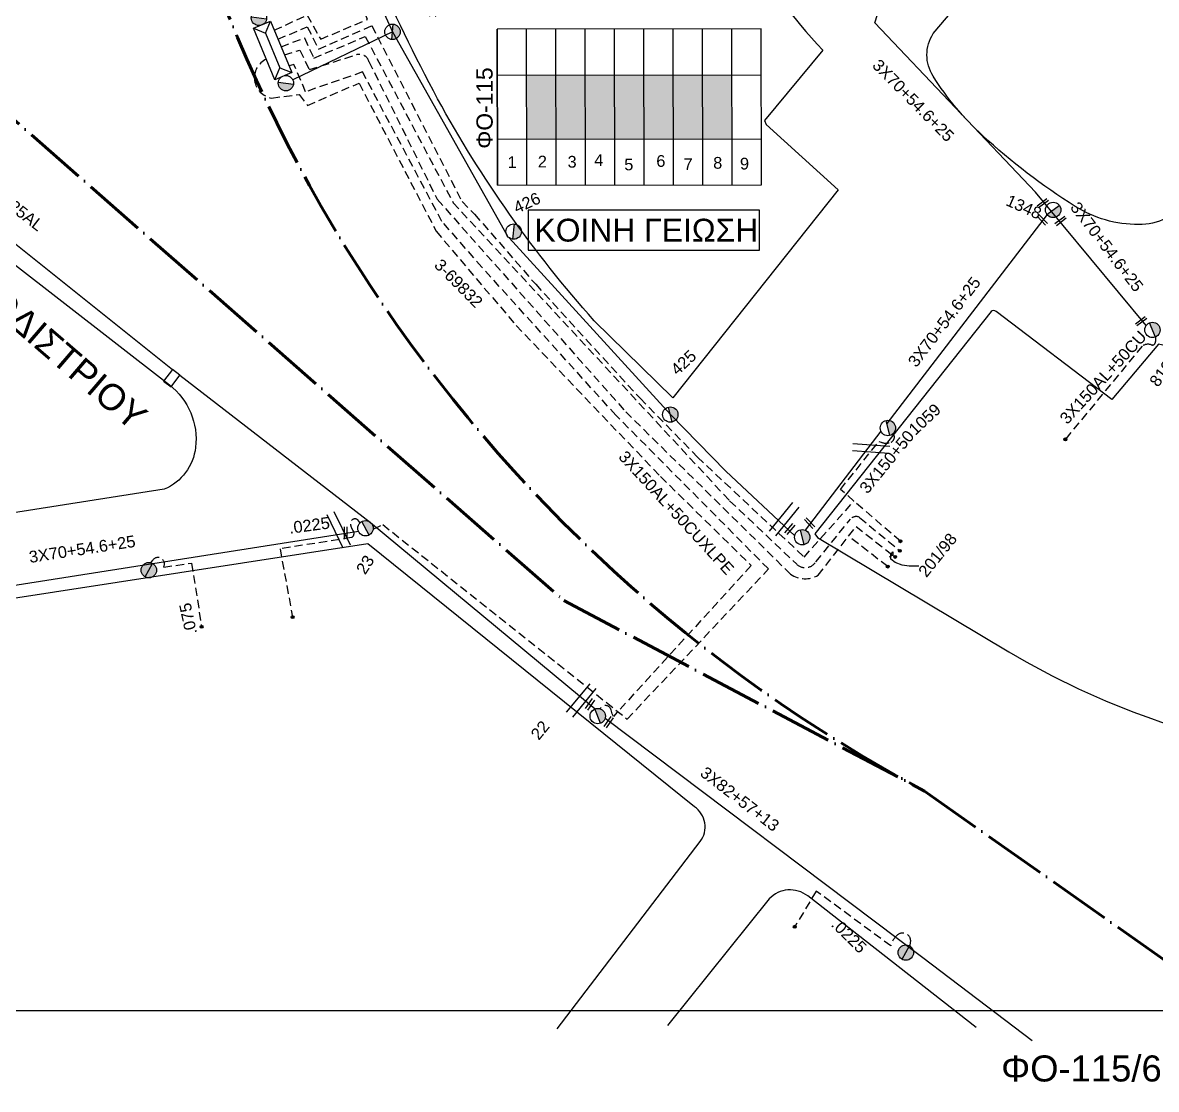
# Model space of a CAD drawing. Header units: millimetres. Extents: x 918 to 3138, y 719 to 1759.
# Drawn here: x 1130.3 to 1304.3, y 731.5 to 895.1 of the extents above; entities that cross this region are included whole.
import ezdxf
from ezdxf.enums import TextEntityAlignment as Align

# ---------------------------------------------------------------- set-up
doc = ezdxf.new("R2010")
doc.units = ezdxf.units.MM
doc.header["$LTSCALE"] = 0.5
doc.linetypes.add('ACAD_ISO04W100', pattern=[30, 24, -3, 0, -3])
doc.linetypes.add('DASHED', pattern=[19.05, 12.7, -6.35])
for name, color, linetype in [('Άγνωστα', 7, 'Continuous'), ('Ασφαλειοκιβώτια Χ.Τ 9 αναχωρήσεων', 7, 'Continuous'), ('Επιγραφές - Σχήματα', 7, 'Continuous'), ('Καλώδια ΧΤ   3x150AL+50CU', 7, 'DASHED'), ('Μηχανική τομή', 7, 'Continuous'), ('Στύλος Ξύλινος', 7, 'Continuous'), ('Στύλος Ξύλινος @ 1', 7, 'Continuous'), ('Στύλος ΦΜ', 7, 'Continuous'), ('Στύλος ΦΜ @ 1', 7, 'Continuous'), ('Συνδέσεις', 7, 'Continuous'), ('Συνεστραμμένα ΧΤ   3x70+54.6+25 AL', 7, 'SYN_LINE'), ('Τομή', 7, 'Continuous'), ('Υποσταθμός εναέριος 2 στύλων', 7, 'Continuous'), ('Υποσταθμός πόλεως', 7, 'Continuous'), ('Υπόβαθρο ΔΕΗ', 7, 'Continuous'), ('Υπόγεια καλώδια Παροχών ΧΤ   .0225', 7, 'DASHED'), ('Υπόγεια καλώδια Παροχών ΧΤ   .075', 7, 'DASHED')]:
    doc.layers.add(name, color=color, linetype=linetype)
doc.styles.add('arial', font='ARIAL.TTF')
doc.styles.get("Standard").update_dxf_attribs({"font": 'ARIAL.TTF'})
doc.linetypes.add('SYN_LINE', pattern='A,0.5,-0.0001,["/\\/\\/\\/",Standard,S=0.1,R=0,X=0,Y=-0.05],-0.25', length=0.7501)

# ---------------------------------------------------------------- blocks, each defined once
blk = doc.blocks.new('ΑΣΦΑΛΕΙΟΚΙΒΩΤΙΟ ΥΠΟΣΤΑΘΜΟΥ 9 ΑΝΑΧΩΡΗΣΕΩΝ')
at = {"layer": 'Ασφαλειοκιβώτια Χ.Τ 9 αναχωρήσεων', "ltscale": 40}
for p, q in [((-23.8, 40.36), (24.02, 40.36)), ((-9.72, 40.36), (-9.72, -40.64)), ((9.94, 40.36), (9.94, -40.64)), ((-23.8, 31.36), (24.02, 31.36)), ((-23.8, 22.36), (24.02, 22.36)), ((-23.8, 13.36), (24.02, 13.36)), ((-23.8, 4.36), (24.02, 4.36)), ((-23.8, -4.64), (24.02, -4.64)), ((-23.8, -13.64), (24.02, -13.64)), ((-23.8, -22.64), (24.02, -22.64)), ((-23.8, -31.64), (24.02, -31.64))]:
    blk.add_line(p, q, dxfattribs=at)
at = {"layer": 'Ασφαλειοκιβώτια Χ.Τ 9 αναχωρήσεων'}
blk.add_lwpolyline([(-23.8, -40.64), (24.02, -40.64), (24.02, 40.36), (-23.8, 40.36)], close=True, dxfattribs=at)
for s, p in [('1', (-18.54, 37.25)), ('2', (-18.39, 27.98)), ('3', (-18.45, 18.85)), ('4', (-17.96, 10.67)), ('5', (-19.3, 1.44)), ('6', (-18.25, -8.4)), ('7', (-19.23, -16.79)), ('8', (-18.84, -25.86)), ('9', (-19.09, -34.08))]:
    blk.add_text(s, height=3.6, rotation=270, dxfattribs=at).set_placement(p)
at = {"layer": 'Ασφαλειοκιβώτια Χ.Τ 9 αναχωρήσεων', "ltscale": 40}
for tag, height, p in [('ΟΝΟΜΑ', 5, (-0.16, 44.31)), ('ΚΕΙΜΕΝΟ 1', 2, (17.06, 35.59)), ('ΚΕΙΜΕΝΟ 2', 2, (17.06, 26.88)), ('ΚΕΙΜΕΝΟ 3', 2, (17.06, 17.69)), ('ΚΕΙΜΕΝΟ 4', 2, (17.06, 8.71)), ('ΚΕΙΜΕΝΟ 5', 2, (17.06, -0.13)), ('ΚΕΙΜΕΝΟ 6', 2, (17.06, -9.05)), ('ΚΕΙΜΕΝΟ 7', 2, (17.06, -18.13)), ('ΚΕΙΜΕΝΟ 8', 2, (17.06, -26.85)), ('ΚΕΙΜΕΝΟ 9', 2, (17.06, -35.99)), ('ΣΧ', 2, (-0.1, -42.64))]:
    blk.add_attdef(tag, text='', height=height, dxfattribs=at).set_placement(p, align=Align.MIDDLE_CENTER)
blk = doc.blocks.new('ΜΗΧΑΝΙΚΗ ΤΟΜΗ')
at = {"layer": 'Μηχανική τομή', "ltscale": 40}
for p, q in [((-1.89, 0.78), (1.89, 0.78)), ((1.89, 0), (-1.89, 0))]:
    blk.add_line(p, q, dxfattribs=at)
blk = doc.blocks.new('ΥΠΑΡΧΩΝ ΤΣΙΜΕΝΤΕΝΙΟΣ ΣΤΥΛΟΣ')
at = {"layer": 'Στύλος ΦΜ'}
blk.add_hatch(color=7, dxfattribs=at).paths.add_polyline_path([(-1.29, -2.28, 0.574793), (2.62, 0, 0.268822), (1.3, 2.27)])
at = {"layer": 'Στύλος ΦΜ', "color": 7}
blk.add_line((-1.29, -2.28), (1.3, 2.27), dxfattribs=at)
blk.add_circle((0, 0), 2.62, dxfattribs=at)
at = {"layer": 'Στύλος ΦΜ', "flags": 4}
for tag, p in [('ΑΡΙΘΜΟΣ', (-4.68, 8.05)), ('ΤΥΠΟΣ', (-4.91, 3.03))]:
    blk.add_attdef(tag, p, '', height=4, dxfattribs=at)
blk = doc.blocks.new('ΤΟΜΗ')
at = {"layer": 'Τομή', "ltscale": 40}
for p, q in [((-5.68, 0), (5.68, 0)), ((5.68, -2.33), (-5.68, -2.33))]:
    blk.add_line(p, q, dxfattribs=at)
blk = doc.blocks.new('ΥΠΑΡΧΩΝ ΞΥΛΙΝΟΣ ΣΤΥΛΟΣ')
at = {"layer": 'Στύλος Ξύλινος'}
h = blk.add_hatch(color=7, dxfattribs=at)
h.paths.add_polyline_path([(-2.62, 0, 0.270008), (-1.29, -2.28), (1.3, 2.27, 0.576266)])
h.paths.add_polyline_path([(-1.29, -2.28, 0.574793), (2.62, 0, 0.268822), (1.3, 2.27)])
at = {"layer": 'Στύλος Ξύλινος', "color": 7}
blk.add_line((-1.29, -2.28), (1.3, 2.27), dxfattribs=at)
blk.add_circle((0, 0), 2.62, dxfattribs=at)
at = {"layer": 'Στύλος Ξύλινος', "flags": 4}
for tag, p in [('ΑΡΙΘΜΟΣ', (-4.91, 8.6)), ('ΤΥΠΟΣ', (-4.85, 3.39))]:
    blk.add_attdef(tag, p, '', height=4, dxfattribs=at)
blk = doc.blocks.new('ΥΠΟΣΤΑΘΜΟΣ ΕΝΑΕΡΙΟΣ ΕΠΙ 2 ΣΤΥΛΩΝ')
at = {"layer": 'Υποσταθμός εναέριος 2 στύλων', "linetype": 'Continuous'}
for points in [[(-11.97, -2.11, 0.574793), (-8.45, -0.07, 0.268822), (-9.64, 1.98)], [(9.68, -2.15, 0.574793), (13.19, -0.1, 0.268822), (12.01, 1.95)]]:
    blk.add_hatch(color=256, dxfattribs=at).paths.add_polyline_path(points)
for p, q in [((-11.97, -2.11), (-9.64, 1.98)), ((9.68, -2.15), (12.01, 1.95))]:
    blk.add_line(p, q, dxfattribs=at)
for centre in [(-10.81, -0.07), (10.84, -0.1)]:
    blk.add_circle(centre, 2.36, dxfattribs=at)
at = {"layer": 'Υποσταθμός πόλεως', "linetype": 'Continuous', "ltscale": 40}
blk.add_lwpolyline([(-8.57, 2.82), (8.57, 2.82), (8.57, -2.82), (-8.57, -2.82)], close=True, dxfattribs=at)
for points in [[(-5.75, 0), (-8.57, 2.82)], [(-8.57, -2.82), (-5.75, 0)], [(-5.75, 0), (5.75, 0)], [(5.75, 0), (8.57, 2.82)], [(8.57, -2.82), (5.75, 0)]]:
    blk.add_lwpolyline(points, dxfattribs=at)
at = {"layer": 'Υποσταθμός εναέριος 2 στύλων', "ltscale": 40, "flags": 1}
for tag, p in [('ΜΕΤΑΣΧΗΜΑΤΙΣΜΟΣ', (14.09, 2.51)), ('ΙΣΧΥΣ', (14.07, -0.28)), ('ΑΡΙΘΜΟΣ', (14.19, -3))]:
    blk.add_attdef(tag, p, '', height=1.8, dxfattribs=at)
blk = doc.blocks.new('_ΣΥΝΔΕΣΗ')
at = {"layer": 'Συνδέσεις', "linetype": 'SYN_LINE', "ltscale": 40}
blk.add_hatch(color=256, dxfattribs=at).paths.add_polyline_path([(0.5, -0.01, 1), (-0.5, -0.01, 1)])
at = {"layer": 'Συνδέσεις'}
blk.add_circle((0, -0.01), 0.5, dxfattribs=at)

msp = doc.modelspace()

# ---------------------------------------------------------------- hatches: boundary and pattern name
at = {"layer": 'Ασφαλειοκιβώτια Χ.Τ 9 αναχωρήσεων', "ltscale": 40}
for color, points in [(6, [(1207.62, 887.08), (1207.63, 877.25), (1212.13, 877.26), (1212.12, 887.09)]), (27, [(1212.12, 887.09), (1212.13, 877.26), (1216.63, 877.27), (1216.62, 887.09)]), (133, [(1216.62, 887.09), (1216.63, 877.27), (1221.13, 877.27), (1221.12, 887.1)]), (1, [(1221.12, 887.1), (1221.13, 877.27), (1225.63, 877.28), (1225.62, 887.1)]), (5, [(1225.62, 887.1), (1225.63, 877.28), (1230.13, 877.28), (1230.12, 887.11)]), (30, [(1230.12, 887.11), (1230.13, 877.28), (1234.63, 877.29), (1234.62, 887.11)]), (173, [(1234.62, 887.11), (1234.63, 877.29), (1239.13, 877.29), (1239.12, 887.12)])]:
    msp.add_hatch(color=color, dxfattribs=at).paths.add_polyline_path(points)

# ---------------------------------------------------------------- linework, layer by layer
at = {"layer": 'Άγνωστα', "color": 173, "linetype": 'DASHED', "ltscale": 0.2}
msp.add_lwpolyline([(1168.88, 893.96), (1173.92, 896.3), (1176.01, 892.59), (1183.17, 895.62), (1175.53, 916.66)], dxfattribs=at)
at = {"layer": 'Άγνωστα', "color": 1, "linetype": 'DASHED', "ltscale": 0.2}
msp.add_lwpolyline([(1169.45, 892.6), (1173.95, 894.49), (1175.69, 891.06), (1183.85, 894.67), (1197.71, 867.68), (1199.62, 865.75), (1209.01, 854.99), (1225.02, 837.51), (1233.84, 828.49), (1250.2, 813.16), (1257.86, 821.74)], dxfattribs=at)
at = {"layer": 'Άγνωστα', "color": 27, "linetype": 'DASHED', "ltscale": 0.2}
msp.add_lwpolyline([(1169.93, 891.44), (1173.51, 892.8), (1174.95, 889.7), (1182.86, 892.99), (1196.35, 867.49), (1238.78, 821.77), (1249.07, 812.05, 0.472796), (1252.01, 812.42), (1257.31, 818.95, -0.362567), (1258.73, 819.22), (1264.89, 814.11)], format="xyb", dxfattribs=at)
at = {"layer": 'Άγνωστα', "color": 30, "linetype": 'DASHED', "ltscale": 0.2}
msp.add_lwpolyline([(1170.43, 890.22), (1172.81, 890.92), (1174.28, 887.93), (1181.49, 890.2, -0.420361), (1183.42, 889.17), (1193.89, 868.03), (1222.83, 835.44), (1248.13, 810.51)], format="xyb", dxfattribs=at)
at = {"layer": 'Άγνωστα', "color": 5, "linetype": 'DASHED', "ltscale": 0.2}
msp.add_lwpolyline([(1167.67, 889.53, 0.738693), (1168.48, 883.57), (1172.69, 884.11), (1173.99, 882.44), (1181.9, 885.86), (1193.73, 863.14), (1206.02, 848.65), (1228.17, 825.5), (1242.09, 811.84), (1220.95, 788.71), (1220.77, 789.12), (1220.57, 789.72, 0.682592), (1218.89, 789.87)], format="xyb", dxfattribs=at)
at = {"layer": 'Άγνωστα', "color": 133, "linetype": 'DASHED', "ltscale": 0.2}
msp.add_lwpolyline([(1184.07, 817.45), (1185.53, 818.13), (1223.07, 788.3), (1244.74, 811.32), (1221.32, 834.9), (1200.76, 857.61), (1194.62, 864.65), (1182.43, 887.57), (1173.7, 884.53), (1171.87, 888.73), (1171.15, 888.49)], dxfattribs=at)
at = {"layer": 'Άγνωστα', "color": 1, "linetype": 'DASHED', "ltscale": 0.2}
msp.add_lwpolyline([(1264.99, 815.57), (1257.86, 821.74), (1255.79, 823.53), (1261.69, 830.9), (1262.02, 830.77, 0.199276), (1263.55, 830.78, 0.502133), (1263.87, 832.09, 1.061964)], format="xyb", dxfattribs=at)
at = {"layer": 'Άγνωστα', "color": 30, "linetype": 'DASHED', "ltscale": 0.2}
for points in [[(1252.36, 810.36), (1258.18, 817.84), (1264.18, 813.17)], [(1263.04, 811.68), (1257.03, 816.36)]]:
    msp.add_lwpolyline(points, dxfattribs=at)
at = {"layer": 'Άγνωστα', "color": 5, "ltscale": 40}
msp.add_lwpolyline([(1219.67, 788.44), (1268.45, 751.72), (1285.19, 738.98)], dxfattribs=at)
at = {"layer": 'Άγνωστα', "color": 30, "linetype": 'DASHED', "ltscale": 0.2}
msp.add_arc((1250.37, 813.81), 3.99, 235.9676, 299.9928, dxfattribs=at)
at = {"layer": 'Επιγραφές - Σχήματα'}
msp.add_lwpolyline([(936.87, 1745.25), (2965.33, 1745.25), (2965.33, 743.52), (936.87, 743.52)], close=True, dxfattribs=at)
at = {"layer": 'Επιγραφές - Σχήματα', "color": 1, "linetype": 'ACAD_ISO04W100', "lineweight": 60, "ltscale": 0.8}
for points in [[(945.01, 1012.16), (1104.28, 901.8), (1213.31, 806.49), (1268.68, 777.26)], [(1268.68, 777.26), (1323.78, 738.45)]]:
    msp.add_lwpolyline(points, dxfattribs=at)
at = {"layer": 'Επιγραφές - Σχήματα', "color": 190}
msp.add_lwpolyline([(1207.87, 860.22), (1243.38, 860.22), (1243.38, 866.39), (1207.87, 866.39)], close=True, dxfattribs=at)
at = {"layer": 'Επιγραφές - Σχήματα', "ltscale": 20}
msp.add_lwpolyline([(1153.26, 841.94), (1151.89, 840.15), (1153.05, 839.27), (1154.41, 841.06)], close=True, dxfattribs=at)
at = {"layer": 'Επιγραφές - Σχήματα', "ltscale": 0.2}
msp.add_lwpolyline([(1267.81, 811.77), (1266.34, 811.73), (1265.26, 811.9), (1264.19, 812.33), (1263.54, 812.85), (1263.54, 813.54), (1263.8, 813.93), (1263.84, 813.75), (1263.84, 813.41), (1263.71, 813.37), (1263.28, 813.11)], dxfattribs=at)
at = {"layer": 'Επιγραφές - Σχήματα', "color": 1, "linetype": 'ACAD_ISO04W100', "lineweight": 60, "ltscale": 0.8}
msp.add_arc((1378.95, 983.71), 234.05, 184.9566, 241.8922, dxfattribs=at)
at = {"layer": 'Καλώδια ΧΤ   3x150AL+50CU', "color": 5, "ltscale": 0.2}
msp.add_lwpolyline([(1304.14, 846.91), (1304.15, 846.21, -0.527606), (1303.47, 845.71, 0.258975), (1302.08, 845.49), (1290.3, 831.22)], format="xyb", dxfattribs=at)
at = {"layer": 'Συνεστραμμένα ΧΤ   3x70+54.6+25 AL', "color": 6, "ltscale": 15}
msp.add_line((1187.03, 893.72), (1171.73, 886.36), dxfattribs=at)
at = {"layer": 'Συνεστραμμένα ΧΤ   3x70+54.6+25 AL', "color": 6, "ltscale": 20}
for points in [[(1165.58, 955.79), (1170.62, 934.89), (1176.05, 917.99), (1187.03, 893.73), (1204.63, 862.46)], [(1204.95, 862.11), (1204.95, 862.11), (1229.68, 835.01), (1238.2, 826.34), (1248.76, 816.4)]]:
    msp.add_lwpolyline(points, dxfattribs=at)
at = {"layer": 'Συνεστραμμένα ΧΤ   3x70+54.6+25 AL', "color": 27, "ltscale": 20}
for points in [[(1077.04, 901.97), (1107.92, 878.15), (1153.26, 841.94)], [(1154.39, 841.03), (1183.68, 818.45), (1218.12, 789.85)]]:
    msp.add_lwpolyline(points, dxfattribs=at)
at = {"layer": 'Συνεστραμμένα ΧΤ   3x70+54.6+25 AL', "color": 5, "ltscale": 20}
for points in [[(1302.71, 848.67), (1285.7, 869.14), (1261.08, 895.12), (1262.18, 898.68)], [(1287.5, 865.68), (1262.91, 833.64)], [(1262, 832.46), (1250.36, 817.28)]]:
    msp.add_lwpolyline(points, dxfattribs=at)
at = {"layer": 'Συνεστραμμένα ΧΤ   3x70+54.6+25 AL', "color": 133, "ltscale": 20}
msp.add_lwpolyline([(1181.82, 817.08), (1122.21, 807.73)], dxfattribs=at)
at = {"layer": 'Υπόβαθρο ΔΕΗ'}
for points in [[(1164.33, 983.55), (1213.59, 988.02), (1220.33, 988.59), (1221.84, 968.05), (1224.16, 952.17, 0.057755), (1231.22, 925.66, 0.092972), (1253.07, 890.89), (1244.14, 880.13), (1244.37, 879.49), (1255.43, 869.5), (1230.07, 837.6), (1217.98, 849.41, -0.056985), (1193.96, 883.44, -0.040172), (1176.08, 924.43, -0.031597), (1166.58, 965.25), (1164.33, 983.55)], [(1338.34, 903.93), (1309.08, 867.75, -0.226075), (1301.55, 864.15, -0.141851), (1291.81, 866.95, -0.045574), (1277.6, 877.82, -0.06492), (1270.01, 886.9, -0.293804), (1270.03, 893.46), (1303.13, 932.45), (1309.25, 925.73), (1317.25, 918.1, 0.085174), (1338.34, 903.93, -89.636902)], [(949.34, 854.01), (1015.93, 862.55), (1099.84, 874.04, -0.186837), (1112.12, 871.12), (1152.8, 839.55, -0.26281), (1156.81, 829.97, -0.26915), (1152.01, 823.56), (1024.69, 803.58), (986.06, 797.89, -0.279359), (970.9, 802.98), (949.56, 822.57)], [(1297.46, 837.31), (1279.69, 850.84, 0.355514), (1278.9, 850.82), (1251.85, 816.7), (1252.24, 816.16), (1281.65, 798.61, 0.100067), (1326.95, 782.66, 0.008314), (1375.51, 776.69, 0.068087), (1434.9, 782.2), (1451.52, 786.46), (1446.77, 836.23), (1435.86, 834.41, -0.043712), (1393.26, 833.69), (1367.24, 835.46), (1338.07, 839.05), (1317.97, 842.74), (1304.6, 845.79), (1297.46, 837.31)], [(1212.3, 740.78), (1234.25, 769.51, 0.431265), (1233.38, 774.86), (1183.26, 815.19), (1067.1, 797.27), (997.91, 786.94), (996.84, 786.87, 0.265199), (995.13, 785.74, 0.2425), (995.19, 779.68), (1007.21, 768.57), (1027.43, 749.73), (1071.45, 756.63), (1091.42, 740.71)], [(1276.59, 740.99), (1250.76, 761.16, 0.388187), (1244.84, 760.7), (1229.24, 741.31)]]:
    msp.add_lwpolyline(points, format="xyb", dxfattribs=at)
at = {"layer": 'Υπόγεια καλώδια Παροχών ΧΤ   .0225', "color": 133, "ltscale": 0.2}
msp.add_lwpolyline([(1182.06, 818.4), (1181.82, 818.72, 0.79289), (1180.57, 818.18, 0.114861), (1181, 817.17, -0.468674), (1180.76, 816.17), (1169.77, 814.39), (1171.7, 803.94)], format="xyb", dxfattribs=at)
at = {"layer": 'Υπόγεια καλώδια Παροχών ΧΤ   .0225', "color": 5, "ltscale": 0.2}
msp.add_lwpolyline([(1266.49, 753.44), (1266.56, 754.12, 0.671762), (1264.56, 755.2, 0.166917), (1263.52, 753.49), (1252.06, 761.91), (1248.77, 756.44)], format="xyb", dxfattribs=at)
at = {"layer": 'Υπόγεια καλώδια Παροχών ΧΤ   .075', "color": 133, "ltscale": 0.2}
msp.add_lwpolyline([(1149.94, 812.27), (1150.23, 812.67, -0.94044), (1151.91, 811.61), (1156.2, 812.21), (1157.73, 802.46)], format="xyb", dxfattribs=at)

# ---------------------------------------------------------------- block references
at = {"layer": 'Ασφαλειοκιβώτια Χ.Τ 9 αναχωρήσεων', "xscale": 0.4999999999999954, "yscale": 0.4999999999999954, "zscale": 0.4999999999999954, "rotation": 90.07108601162257}
msp.add_blockref('ΑΣΦΑΛΕΙΟΚΙΒΩΤΙΟ ΥΠΟΣΤΑΘΜΟΥ 9 ΑΝΑΧΩΡΗΣΕΩΝ', (1223.31, 882.13), dxfattribs=at).add_auto_attribs({'ΟΝΟΜΑ': 'ΦΟ-115'})
at = {"layer": 'Μηχανική τομή'}
for p, xscale, yscale, zscale, rotation in [((1286.71, 867.6), 0.4999999999999994, 0.4999999999999994, 0.4999999999999994, 217.1839699875855), ((1286.9, 865.01), 0.4999999999999993, 0.4999999999999993, 0.4999999999999993, 132.9464639555496), ((1289.45, 864.87), 0.4999999999999994, 0.4999999999999994, 0.4999999999999994, 217.1839699875855), ((1301.81, 849.5), 0.4999999999999994, 0.4999999999999994, 0.4999999999999994, 217.1839699875855), ((1179.65, 816.85), 0.4999999999999997, 0.4999999999999997, 0.4999999999999997, 270.3763179172902), ((1247.87, 817.57), 0.4999999999999992, 0.4999999999999992, 0.4999999999999992, 228.7278966529444), ((1251.19, 818.5), 0.4999999999999993, 0.4999999999999993, 0.4999999999999993, 132.9464639555496), ((1217.19, 790.67), 0.4999999999999999, 0.4999999999999999, 0.4999999999999999, 234.6845753363798), ((1220.04, 787.94), 0.4999999999999999, 0.4999999999999999, 0.4999999999999999, 234.6845753363798)]:
    msp.add_blockref('ΜΗΧΑΝΙΚΗ ΤΟΜΗ', p, dxfattribs=dict(at, xscale=xscale, yscale=yscale, zscale=zscale, rotation=rotation))
at = {"layer": 'Στύλος Ξύλινος @ 1', "ltscale": 40, "xscale": 0.4499999999998181, "yscale": 0.4499999999998181, "zscale": 0.4499999999998181}
for p in [(1149.63, 811.14), (1265.82, 752.47)]:
    msp.add_blockref('ΥΠΑΡΧΩΝ ΞΥΛΙΝΟΣ ΣΤΥΛΟΣ', p, dxfattribs=at)
at = {"layer": 'Στύλος ΦΜ @ 1', "ltscale": 40}
ref = msp.add_blockref('ΥΠΑΡΧΩΝ ΤΣΙΜΕΝΤΕΝΙΟΣ ΣΤΥΛΟΣ', (1187.03, 893.72), dxfattribs=dict(at, xscale=0.449999999999818, yscale=0.449999999999818, zscale=0.449999999999818, rotation=24.38262209959417))
ref.add_attrib('ΤΥΠΟΣ', '459', (1192.79, 895.65), dxfattribs={"layer": 'Στύλος ΦΜ', "height": 1.8, "rotation": 24.3826, "flags": 4})
ref = msp.add_blockref('ΥΠΑΡΧΩΝ ΤΣΙΜΕΝΤΕΝΙΟΣ ΣΤΥΛΟΣ', (1205.63, 863.08), dxfattribs=dict(at, xscale=0.449999999999818, yscale=0.449999999999818, zscale=0.449999999999818, rotation=24.38262209959417))
ref.add_attrib('ΤΥΠΟΣ', '426', (1206.12, 865.82), dxfattribs={"layer": 'Στύλος ΦΜ', "height": 1.8, "rotation": 24.3826, "flags": 4})
ref = msp.add_blockref('ΥΠΑΡΧΩΝ ΤΣΙΜΕΝΤΕΝΙΟΣ ΣΤΥΛΟΣ', (1288.43, 866.4), dxfattribs=dict(at, xscale=0.449999999999818, yscale=0.449999999999818, zscale=0.449999999999818, rotation=336.070534819659))
ref.add_attrib('ΤΥΠΟΣ', '1348', (1281.02, 867.18), dxfattribs={"layer": 'Στύλος ΦΜ', "height": 1.8, "rotation": 336.0705, "flags": 4})
ref = msp.add_blockref('ΥΠΑΡΧΩΝ ΤΣΙΜΕΝΤΕΝΙΟΣ ΣΤΥΛΟΣ', (1303.67, 847.99), dxfattribs=dict(at, xscale=0.4499999999998179, yscale=0.4499999999998179, zscale=0.4499999999998179, rotation=53.04169410484156))
ref.add_attrib('ΤΥΠΟΣ', '819', (1304.5, 839.1), dxfattribs={"layer": 'Στύλος ΦΜ', "height": 1.8, "rotation": 53.0417, "flags": 4})
ref = msp.add_blockref('ΥΠΑΡΧΩΝ ΤΣΙΜΕΝΤΕΝΙΟΣ ΣΤΥΛΟΣ', (1229.67, 835.01), dxfattribs=dict(at, xscale=0.4499999999998179, yscale=0.4499999999998179, zscale=0.4499999999998179, rotation=43.02981509120864))
ref.add_attrib('ΤΥΠΟΣ', '425', (1230.77, 840.91), dxfattribs={"layer": 'Στύλος ΦΜ', "height": 1.8, "rotation": 43.0298, "flags": 4})
ref = msp.add_blockref('ΥΠΑΡΧΩΝ ΤΣΙΜΕΝΤΕΝΙΟΣ ΣΤΥΛΟΣ', (1263.07, 832.95), dxfattribs=dict(at, xscale=0.4499999999998179, yscale=0.4499999999998179, zscale=0.4499999999998179, rotation=43.02981509120864))
ref.add_attrib('ΤΥΠΟΣ', '1059', (1267.28, 831.73), dxfattribs={"layer": 'Στύλος ΦΜ', "height": 1.8, "rotation": 43.0298, "flags": 4})
ref = msp.add_blockref('ΥΠΑΡΧΩΝ ΤΣΙΜΕΝΤΕΝΙΟΣ ΣΤΥΛΟΣ', (1182.89, 817.57), dxfattribs=dict(at, xscale=0.449999999999818, yscale=0.449999999999818, zscale=0.449999999999818, rotation=57.50477827683735))
ref.add_attrib('ΤΥΠΟΣ', '23', (1182.84, 810.33), dxfattribs={"layer": 'Στύλος ΦΜ', "height": 1.8, "rotation": 57.5048, "flags": 4})
at = {"layer": 'Στύλος ΦΜ @ 1', "ltscale": 40, "xscale": 0.4499999999998179, "yscale": 0.4499999999998179, "zscale": 0.4499999999998179, "rotation": 43.02981509120864}
msp.add_blockref('ΥΠΑΡΧΩΝ ΤΣΙΜΕΝΤΕΝΙΟΣ ΣΤΥΛΟΣ', (1249.92, 816.19), dxfattribs=at)
at = {"layer": 'Στύλος ΦΜ @ 1', "ltscale": 40}
ref = msp.add_blockref('ΥΠΑΡΧΩΝ ΤΣΙΜΕΝΤΕΝΙΟΣ ΣΤΥΛΟΣ', (1218.53, 788.75), dxfattribs=dict(at, xscale=0.449999999999818, yscale=0.449999999999818, zscale=0.449999999999818, rotation=50.64348977161423))
ref.add_attrib('ΤΥΠΟΣ', '22', (1209.49, 784.95), dxfattribs={"layer": 'Στύλος ΦΜ', "height": 1.8, "rotation": 50.6435, "flags": 4})
at = {"layer": 'Συνδέσεις', "xscale": 0.4500000000000455, "yscale": 0.4500000000000455, "zscale": 0.4500000000000455}
for p in [(1290.3, 831.22), (1264.9, 814.11), (1264.99, 815.58), (1264.18, 813.18), (1263.05, 811.69), (1171.7, 803.95), (1157.73, 802.47), (1248.77, 756.44)]:
    msp.add_blockref('_ΣΥΝΔΕΣΗ', p, dxfattribs=at)
at = {"layer": 'Τομή'}
for p, xscale, yscale, zscale, rotation in [((1260.53, 830.38), 0.4999999999999998, 0.4999999999999998, 0.4999999999999998, 355.8713480168171), ((1246.69, 819.33), 0.4999999999999999, 0.4999999999999999, 0.4999999999999999, 50.69696222777628), ((1179.28, 817.6), 0.4999999999999999, 0.4999999999999999, 0.4999999999999999, 295.8085069366501), ((1215.56, 791.53), 0.4999999999999999, 0.4999999999999999, 0.4999999999999999, 50.69696222777628)]:
    msp.add_blockref('ΤΟΜΗ', p, dxfattribs=dict(at, xscale=xscale, yscale=yscale, zscale=zscale, rotation=rotation))
at = {"layer": 'Υποσταθμός εναέριος 2 στύλων', "xscale": 0.4999999999999999, "yscale": 0.4999999999999999, "zscale": 0.4999999999999999, "rotation": 292.5148682410736}
msp.add_blockref('ΥΠΟΣΤΑΘΜΟΣ ΕΝΑΕΡΙΟΣ ΕΠΙ 2 ΣΤΥΛΩΝ', (1168.64, 890.88), dxfattribs=at)

# ---------------------------------------------------------------- texts
at = {"ltscale": 40, "insert": (1118.38, 862.31), "char_height": 4, "width": 17.8089, "attachment_point": 1, "rotation": 319.3196, "style": 'arial'}
msp.add_mtext('ΚΑΠΟΔΙΣΤΡΙΟΥ', dxfattribs=at)
at = {"layer": 'Άγνωστα', "ltscale": 40, "char_height": 1.8, "width": 17.1868, "attachment_point": 1, "style": 'arial'}
for s, insert, rotation in [('3-69832', (1194.58, 859.07), 314.5894), ('3X150+50', (1258.54, 823.87), 50.6825), ('3X150AL+50CUXLPE', (1222.92, 829.65), 312.6019), ('201/98', (1267.58, 811.04), 51.1402), ('3X82+57+13', (1235.19, 781.15), 322.3687)]:
    msp.add_mtext(s, dxfattribs=dict(at, insert=insert, rotation=rotation))
at = {"layer": 'Επιγραφές - Σχήματα', "color": 190, "insert": (1208.82, 865.05), "char_height": 3.5, "width": 35.1311, "attachment_point": 1}
msp.add_mtext('KOINH ΓΕΙΩΣΗ', dxfattribs=at)
at = {"layer": 'Επιγραφές - Σχήματα', "insert": (1280.45, 736.7), "char_height": 4, "width": 15.1545, "attachment_point": 1}
msp.add_mtext('ΦΟ-115/6η', dxfattribs=at)
at = {"layer": 'Καλώδια ΧΤ   3x150AL+50CU', "ltscale": 0.2, "insert": (1289.27, 834.61), "char_height": 1.8, "width": 17.1868, "attachment_point": 1, "rotation": 47.4722, "style": 'arial'}
msp.add_mtext('3X150AL+50CU', dxfattribs=at)
at = {"layer": 'Συνεστραμμένα ΧΤ   3x70+54.6+25 AL', "ltscale": 40, "char_height": 1.8, "width": 17.1868, "attachment_point": 1, "style": 'arial'}
for s, insert, rotation in [('3X70+54.6+25', (1261.82, 889.71), 314.5894), ('3X70+54.6+25AL', (1118.23, 876.47), 322.1238), ('3X70+54.6+25', (1292.38, 867.85), 307.4538), ('3X70+54.6+25', (1266, 843.22), 52.71), ('3X70+54.6+25', (1131.11, 814.02), 8.712)]:
    msp.add_mtext(s, dxfattribs=dict(at, insert=insert, rotation=rotation))
at = {"layer": 'Υπόγεια καλώδια Παροχών ΧΤ   .0225', "ltscale": 40, "char_height": 1.8, "width": 17.1868, "attachment_point": 1, "style": 'arial'}
for insert, rotation in [((1171.03, 818.5), 7.6233), ((1255.51, 757.92), 315.3697)]:
    msp.add_mtext('.0225', dxfattribs=dict(at, insert=insert, rotation=rotation))
at = {"layer": 'Υπόγεια καλώδια Παροχών ΧΤ   .075', "ltscale": 0.2, "insert": (1155.29, 801.1), "char_height": 1.8, "width": 17.1868, "attachment_point": 1, "rotation": 102.1825, "style": 'arial'}
msp.add_mtext('.075', dxfattribs=at)

doc.saveas('drawing.dxf')
